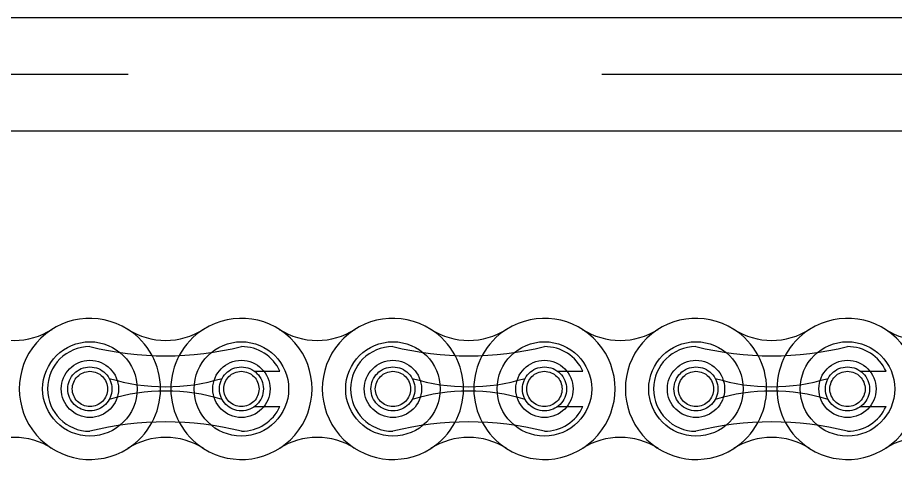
# Model space of a CAD drawing. Header units: metres. Extents: x 0 to 21025, y 0 to 14850.
# Drawn here: x 6086.9 to 6160.4, y 13249.6 to 13286.7 of the extents above; entities that cross this region are included whole.
import ezdxf

# ---------------------------------------------------------------- set-up
doc = ezdxf.new("R2010")
doc.units = ezdxf.units.M
doc.header["$LTSCALE"] = 25
doc.linetypes.add('HIDDEN2', pattern=[4.7625, 3.175, -1.5875])
doc.layers.add('SL4', color=4, linetype='Continuous')
doc.layers.add('ST1', color=7, linetype='HIDDEN2')

msp = doc.modelspace()

# ---------------------------------------------------------------- linework, layer by layer
at = {"layer": 'SL4'}
for p, q in [((5540.514, 13286.681), (6485.517, 13286.681)), ((6490.514, 13277.156), (5540.514, 13277.156))]:
    msp.add_line(p, q, dxfattribs=at)
at = {"layer": 'ST1'}
for p, q in [((5540.514, 13281.919), (6540.514, 13281.919)), ((6540.514, 13277.156), (5540.514, 13277.156)), ((6106.735, 13256.997), (6108.859, 13256.997)), ((6132.135, 13256.997), (6134.259, 13256.997)), ((6157.535, 13256.997), (6159.659, 13256.997)), ((6106.735, 13254.045), (6108.859, 13254.045)), ((6132.135, 13254.045), (6134.259, 13254.045)), ((6157.535, 13254.045), (6159.659, 13254.045))]:
    msp.add_line(p, q, dxfattribs=at)
for centre, radius in [((6092.928, 13255.521), 3.96), ((6105.628, 13255.521), 3.96), ((6118.328, 13255.521), 3.96), ((6131.028, 13255.521), 3.96), ((6143.728, 13255.521), 3.96), ((6156.428, 13255.521), 3.96), ((6092.928, 13255.521), 2.398), ((6092.928, 13255.521), 1.845), ((6105.628, 13255.521), 2.398), ((6105.628, 13255.521), 1.845), ((6118.328, 13255.521), 2.398), ((6118.328, 13255.521), 1.845), ((6131.028, 13255.521), 2.398), ((6131.028, 13255.521), 1.845), ((6143.728, 13255.521), 2.399), ((6143.728, 13255.521), 1.845), ((6156.428, 13255.521), 2.399), ((6156.428, 13255.521), 1.845), ((6092.928, 13255.521), 1.476), ((6105.628, 13255.521), 1.476), ((6118.328, 13255.521), 1.476), ((6131.028, 13255.521), 1.476), ((6143.728, 13255.521), 1.476), ((6156.428, 13255.521), 1.476)]:
    msp.add_circle(centre, radius, dxfattribs=at)
for centre, radius, start, end in [((6092.928, 13255.521), 5.92, 57.56669, 302.43331), ((6105.628, 13255.521), 5.92, 237.56669, 122.43331), ((6118.328, 13255.521), 5.92, 57.56669, 302.43331), ((6131.028, 13255.521), 5.92, 237.56669, 122.43331), ((6143.728, 13255.521), 5.92, 57.56669, 302.43331), ((6156.428, 13255.521), 5.92, 237.56669, 122.43331), ((6086.578, 13265.514), 5.92, 237.56669, 302.43331), ((6099.278, 13265.514), 5.92, 237.56669, 302.43331), ((6092.928, 13255.521), 5.92, 302.43324, 57.56676), ((6105.628, 13255.521), 5.92, 122.43324, 237.56676), ((6111.978, 13265.514), 5.92, 237.56669, 302.43331), ((6124.678, 13265.514), 5.92, 237.56669, 302.43331), ((6118.328, 13255.521), 5.92, 302.43324, 57.56676), ((6131.028, 13255.521), 5.92, 122.43324, 237.56676), ((6137.378, 13265.514), 5.92, 237.56669, 302.43331), ((6150.078, 13265.514), 5.92, 237.56669, 302.43331), ((6143.728, 13255.521), 5.92, 302.43324, 57.56676), ((6156.428, 13255.521), 5.92, 122.43324, 237.56676), ((6162.778, 13265.514), 5.92, 237.56669, 302.43331), ((6092.928, 13255.521), 3.552, 90, 270), ((6099.278, 13284.618), 26.322, 256.04015, 283.95985), ((6105.628, 13255.521), 3.552, 24.55336, 90), ((6118.328, 13255.521), 3.552, 90, 270), ((6124.678, 13284.618), 26.322, 256.04015, 283.95985), ((6131.028, 13255.521), 3.552, 24.55336, 90), ((6143.728, 13255.521), 3.552, 90, 270), ((6150.078, 13284.618), 26.322, 256.04015, 283.95985), ((6156.428, 13255.521), 3.552, 24.55336, 90), ((6099.278, 13271.874), 16.175, 252.993, 287.007), ((6124.678, 13271.874), 16.175, 252.993, 287.007), ((6150.078, 13271.874), 16.175, 252.993, 287.007), ((6099.278, 13239.169), 16.175, 72.993, 107.007), ((6124.678, 13239.169), 16.175, 72.993, 107.007), ((6150.078, 13239.169), 16.175, 72.993, 107.007), ((6105.628, 13255.521), 3.552, 270, 335.44664), ((6131.028, 13255.521), 3.552, 270, 335.44664), ((6156.428, 13255.521), 3.552, 270, 335.44664), ((6099.278, 13226.424), 26.322, 76.04015, 103.95985), ((6124.678, 13226.424), 26.322, 76.04015, 103.95985), ((6150.078, 13226.424), 26.322, 76.04015, 103.95985), ((6086.578, 13245.528), 5.92, 57.56669, 122.43331), ((6099.278, 13245.528), 5.92, 57.56669, 122.43331), ((6111.978, 13245.528), 5.92, 57.56669, 122.43331), ((6124.678, 13245.528), 5.92, 57.56669, 122.43331), ((6137.378, 13245.528), 5.92, 57.56669, 122.43331), ((6150.078, 13245.528), 5.92, 57.56669, 122.43331), ((6162.778, 13245.528), 5.92, 57.56669, 122.43331)]:
    msp.add_arc(centre, radius, start, end, dxfattribs=at)

doc.saveas('drawing.dxf')
